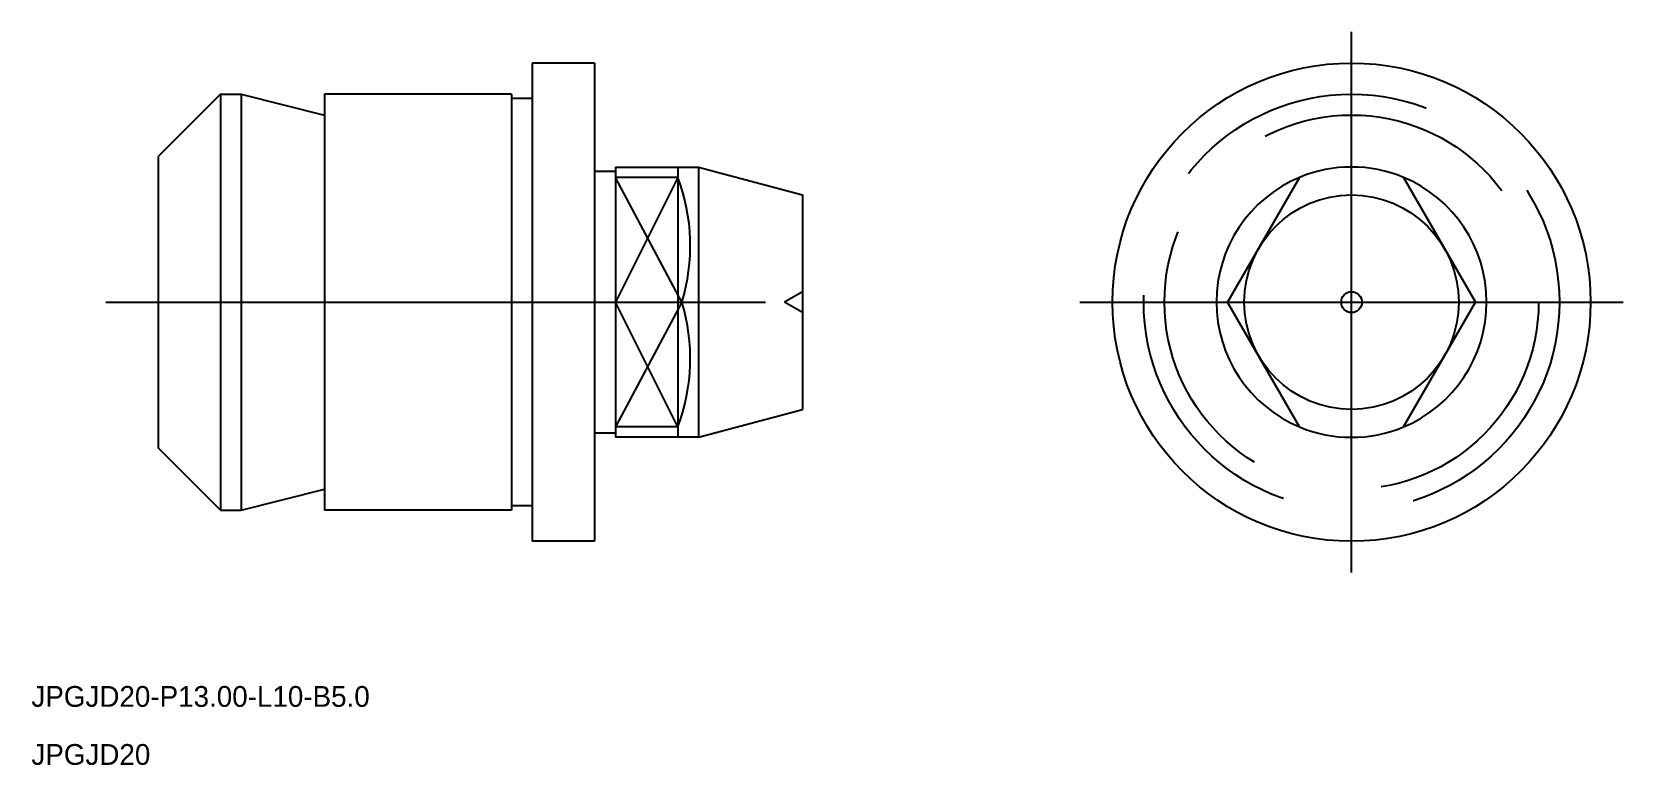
# Model space of a CAD drawing. Extents: x 555.5 to 632, y 576.8 to 612.1.
import ezdxf

# ---------------------------------------------------------------- set-up
doc = ezdxf.new("R2010")
doc.units = 0
for name, pattern in [('CENTER', [50.8, 31.75, -6.35, 6.35, -6.35]), ('DASHED', [19.05, 12.7, -6.35]), ('PHANTOM', [63.5, 31.75, -6.35, 6.35, -6.35, 6.35, -6.35])]:
    doc.linetypes.add(name, pattern=pattern)
doc.layers.get('0').update_dxf_attribs({"linetype": 'CONTINUOUS'})
doc.layers.add('CENTER', color=1, linetype='CENTER')

msp = doc.modelspace()

# ---------------------------------------------------------------- linework, layer by layer
at = {"color": 7, "linetype": 'CONTINUOUS'}
for p, q in [((579.545, 610.601), (579.545, 587.601)), ((582.545, 610.601), (579.545, 610.601)), ((582.545, 610.601), (582.545, 587.601)), ((564.545, 609.101), (561.545, 606.101)), ((564.545, 609.101), (565.545, 609.101)), ((564.545, 609.101), (564.545, 589.101)), ((565.545, 609.101), (565.545, 589.101)), ((565.545, 609.101), (569.545, 608.101)), ((569.545, 609.101), (569.545, 589.101)), ((578.545, 609.101), (569.545, 609.101)), ((578.545, 609.101), (578.545, 589.101)), ((579.545, 608.901), (578.545, 608.901)), ((561.545, 606.101), (561.545, 592.101)), ((583.545, 605.601), (587.545, 605.601)), ((583.545, 605.601), (583.545, 592.601)), ((586.545, 605.601), (586.545, 592.601)), ((587.545, 605.601), (587.545, 592.601)), ((587.545, 605.601), (592.545, 604.261)), ((582.545, 605.401), (583.545, 605.401)), ((586.545, 605.101), (583.545, 605.101)), ((616.459, 605.101), (612.995, 599.101)), ((621.459, 605.101), (624.923, 599.101)), ((592.545, 604.261), (592.545, 593.941)), ((583.545, 599.101), (586.745, 599.101)), ((616.459, 593.101), (612.995, 599.101)), ((621.459, 593.101), (624.923, 599.101)), ((587.545, 592.601), (592.545, 593.941)), ((583.545, 592.801), (582.545, 592.801)), ((586.545, 593.101), (583.545, 593.101)), ((587.545, 592.601), (583.545, 592.601)), ((564.545, 589.101), (561.545, 592.101)), ((565.545, 589.101), (569.545, 590.101)), ((564.545, 589.101), (565.545, 589.101)), ((578.545, 589.101), (569.545, 589.101)), ((579.545, 589.301), (578.545, 589.301)), ((582.545, 587.601), (579.545, 587.601))]:
    msp.add_line(p, q, dxfattribs=at)
at = {"color": 3, "linetype": 'CONTINUOUS'}
for p, q in [((586.545, 605.101), (583.545, 599.101)), ((586.745, 599.101), (583.545, 605.101)), ((586.545, 593.101), (583.545, 599.101)), ((586.745, 599.101), (583.545, 593.101))]:
    msp.add_line(p, q, dxfattribs=at)
at = {"color": 3, "linetype": 'DASHED'}
for p in [(592.545, 599.601), (592.545, 598.601)]:
    msp.add_line(p, (591.678, 599.101), dxfattribs=at)
at = {"color": 7, "linetype": 'CONTINUOUS'}
for radius in [11.5, 5.16, 0.5]:
    msp.add_circle((618.959, 599.101), radius, dxfattribs=at)
at = {"color": 3, "linetype": 'DASHED'}
for radius in [10, 9]:
    msp.add_circle((618.959, 599.101), radius, dxfattribs=at)
at = {"color": 7, "linetype": 'CONTINUOUS'}
for centre, radius, start, end in [((618.959, 599.101), 6.5, 67.38014, 112.61986), ((577.841, 601.808), 9.306, 343.0913, 20.72701), ((577.841, 596.395), 9.306, 339.27299, 16.9087), ((618.959, 599.101), 6.5, 247.38014, 292.61986)]:
    msp.add_arc(centre, radius, start, end, dxfattribs=at)
at = {"color": 3, "linetype": 'PHANTOM'}
for start, end in [(112.61986, 247.38014), (292.61986, 67.38014)]:
    msp.add_arc((618.959, 599.101), 6.5, start, end, dxfattribs=at)
at = {"layer": 'CENTER', "color": 1, "linetype": 'CENTER'}
for p, q in [((618.959, 586.101), (618.959, 612.101)), ((559.023, 599.101), (595.545, 599.101)), ((605.89, 599.101), (632.028, 599.101))]:
    msp.add_line(p, q, dxfattribs=at)

# ---------------------------------------------------------------- texts
at = {"color": 7, "linetype": 'CONTINUOUS'}
for s, p in [('JPGJD20-P13.00-L10-B5.0', (555.448, 579.641)), ('JPGJD20', (555.448, 576.849))]:
    msp.add_text(s, height=1, dxfattribs=at).set_placement(p)

doc.saveas('drawing.dxf')
